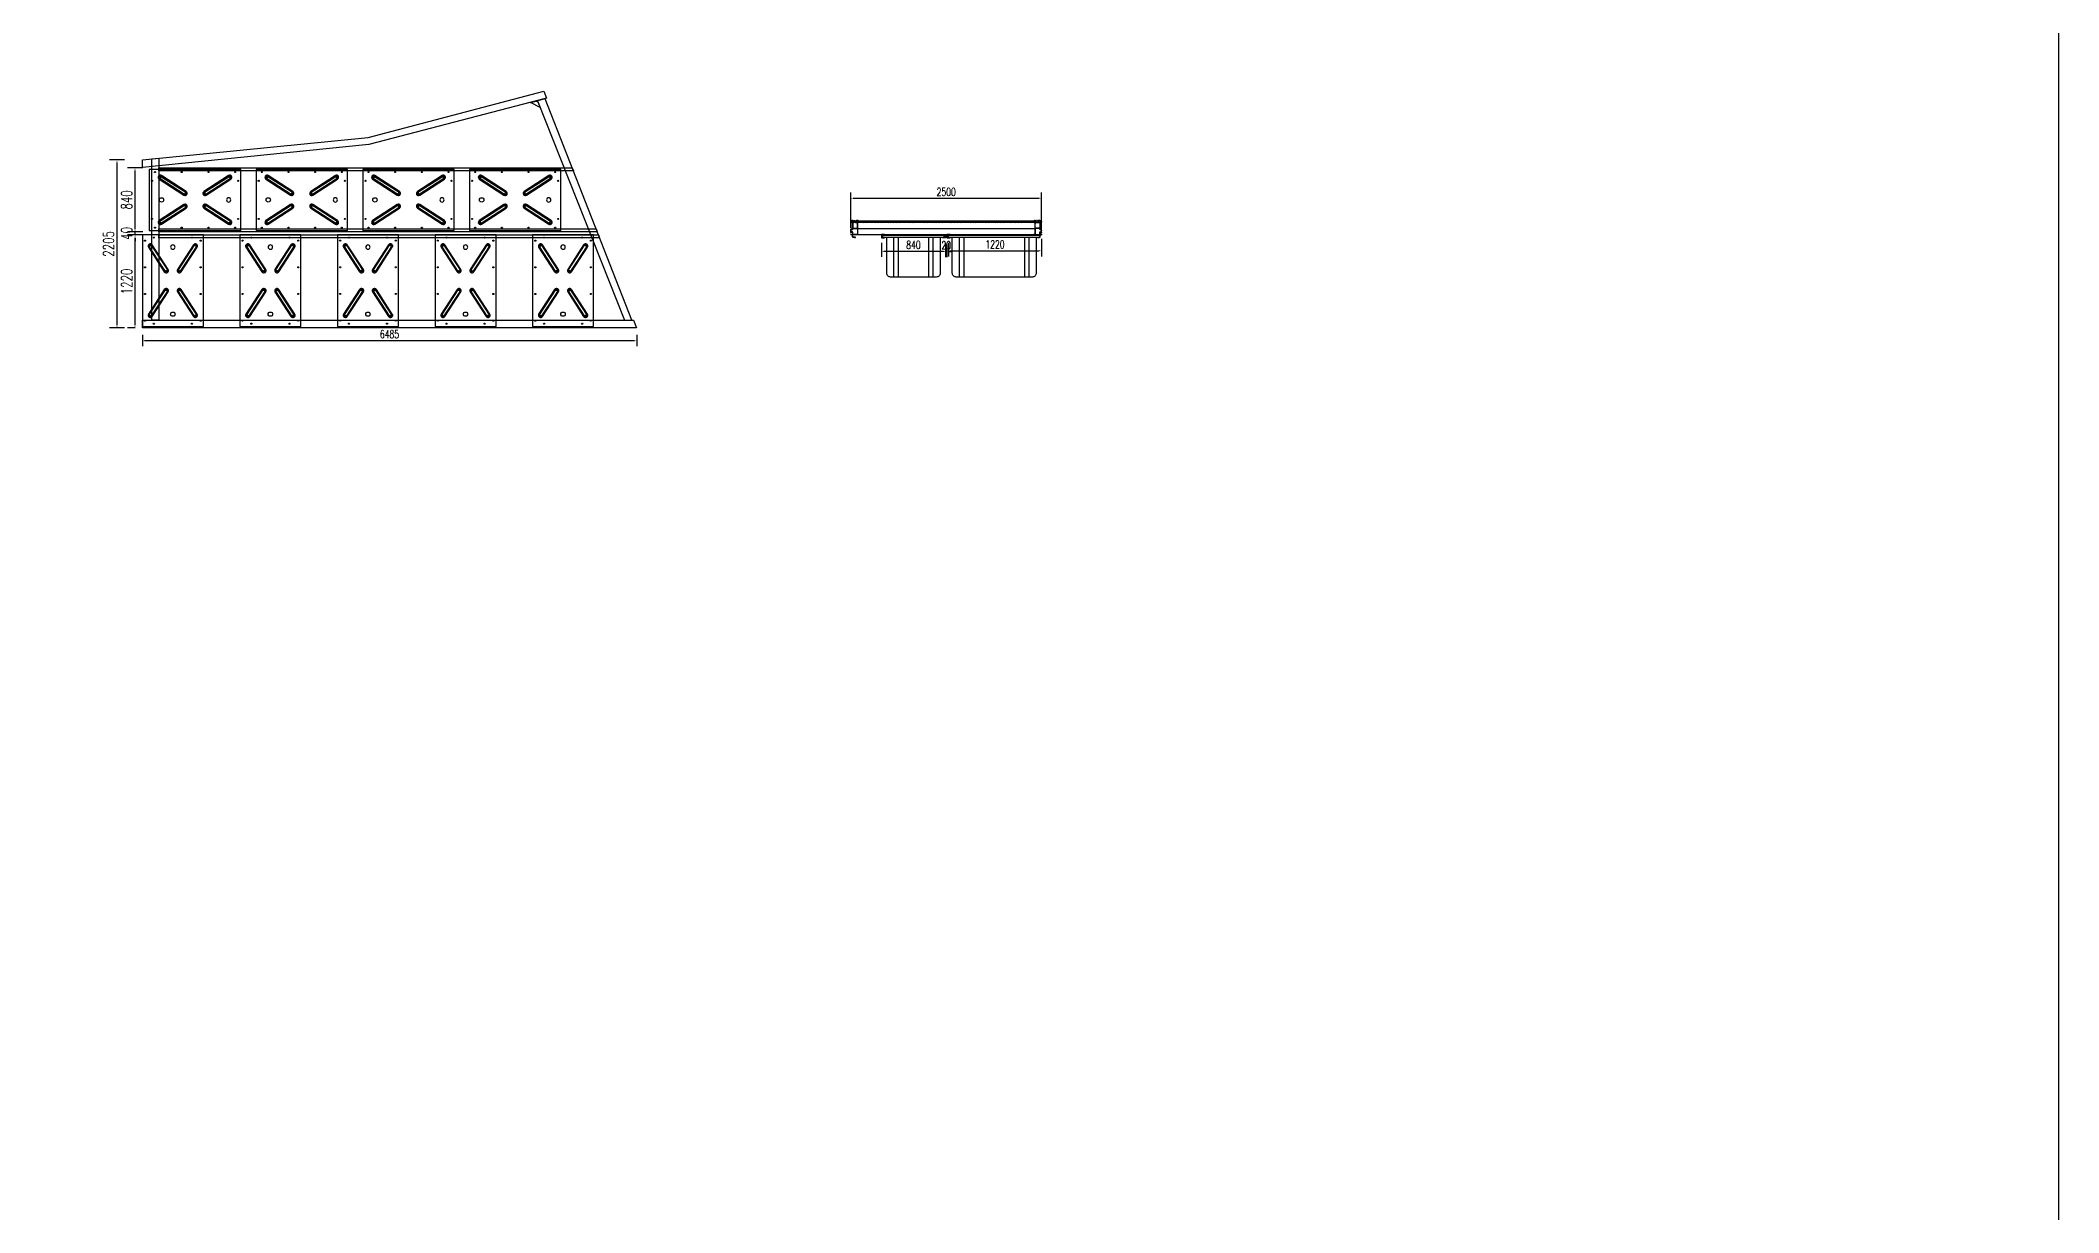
# Model space of a CAD drawing. Extents: x -18540 to 926017, y -610001 to -56924.
# Drawn here: x 137078 to 163556, y -591807 to -576421 of the extents above; entities that cross this region are included whole.
import ezdxf

# ---------------------------------------------------------------- set-up
doc = ezdxf.new("R2010")
doc.units = 0
doc.header["$LTSCALE"] = 10
doc.header["$MEASUREMENT"] = 0
for name, color, linetype in [('L-构造线', 6, 'Continuous'), ('PUB_DIM', 3, 'Continuous'), ('W-FLOAT_BOWL浮筒', 253, 'Continuous'), ('W-STEEL_FRAME钢架', 3, 'Continuous'), ('W-WOOD_FLOOR木地板', 30, 'Continuous'), ('浮箱U槽', 5, 'Continuous')]:
    doc.layers.add(name, color=color, linetype=linetype)
doc.styles.add('STANDARD_T3', font='simplex.shx', dxfattribs={"width": 0.7, "bigfont": 'gbcbig.shx'})
doc.dimstyles.new('W&&30', dxfattribs={"dimtxt": 105, "dimasz": 30, "dimexe": 75, "dimexo": 90, "dimgap": 30, "dimtad": 1, "dimdec": 0, "dimzin": 0, "dimdsep": 46, "dimtxsty": 'STANDARD_T3', "dimcen": 0.09, "dimclrd": 1, "dimclre": 1, "dimclrt": 7, "dimazin": 2, "dimtfac": 1, "dimtdec": 0, "dimtix": 1, "dimtmove": 2, "dimatfit": 3, "dimfxl": 100, "dimtolj": 1, "dimtzin": 0, "dimarcsym": 0})
doc.dimstyles.new('W&&40', dxfattribs={"dimtxt": 140, "dimasz": 40, "dimexe": 100, "dimexo": 120, "dimgap": 40, "dimtad": 1, "dimdec": 0, "dimzin": 0, "dimdsep": 46, "dimtxsty": 'STANDARD_T3', "dimcen": 0.09, "dimclrd": 1, "dimclre": 1, "dimclrt": 7, "dimazin": 2, "dimtfac": 1, "dimtdec": 0, "dimtix": 1, "dimtmove": 2, "dimatfit": 3, "dimfxl": 100, "dimtolj": 1, "dimtzin": 0, "dimarcsym": 0})

# ---------------------------------------------------------------- blocks, each defined once
blk = doc.blocks.new('*D951')
at = {"layer": 'Defpoints', "color": 0, "transparency": 16777216}
for p in [(138320, -578975), (138632, -578975), (138416, -580195)]:
    blk.add_point(p, dxfattribs=at)
at = {"layer": 'W-STEEL_FRAME钢架', "color": 1, "lineweight": -2, "transparency": 16777216}
for p, q in [((138420, -578975), (138220, -578975)), ((138320, -580155), (138320, -579015)), ((138320, -580195), (138220, -580195))]:
    blk.add_line(p, q, dxfattribs=at)
at = {"layer": 'W-STEEL_FRAME钢架', "color": 1, "transparency": 16777216}
for points in [[(138313, -579015), (138326, -579015), (138320, -578975)], [(138313, -580155), (138326, -580155), (138320, -580195)]]:
    blk.add_solid(points, dxfattribs=at)
at = {"layer": 'W-STEEL_FRAME钢架', "color": 7, "transparency": 16777216, "insert": (138210, -579585), "char_height": 140, "attachment_point": 5, "rotation": 90, "style": 'STANDARD_T3'}
blk.add_mtext('\\A1;1220', dxfattribs=at)
blk = doc.blocks.new('*D952')
at = {"layer": 'Defpoints', "color": 0, "transparency": 16777216}
for p in [(138416, -580195), (144901, -580195), (144901, -580360)]:
    blk.add_point(p, dxfattribs=at)
at = {"layer": 'W-STEEL_FRAME钢架', "color": 1, "lineweight": -2, "transparency": 16777216}
for p, q in [((138416, -580285), (138416, -580435)), ((138446, -580360), (144871, -580360)), ((144901, -580285), (144901, -580435))]:
    blk.add_line(p, q, dxfattribs=at)
at = {"layer": 'W-STEEL_FRAME钢架', "color": 1, "transparency": 16777216}
for points in [[(138446, -580355), (138446, -580365), (138416, -580360)], [(144871, -580355), (144871, -580365), (144901, -580360)]]:
    blk.add_solid(points, dxfattribs=at)
at = {"layer": 'W-STEEL_FRAME钢架', "color": 7, "transparency": 16777216, "insert": (141658, -580277), "char_height": 105, "attachment_point": 5, "style": 'STANDARD_T3'}
blk.add_mtext('\\A1;6485', dxfattribs=at)
blk = doc.blocks.new('*D953')
at = {"layer": 'Defpoints', "color": 0, "transparency": 16777216}
for p in [(138416, -577990), (138083, -580195), (138416, -580195)]:
    blk.add_point(p, dxfattribs=at)
at = {"layer": 'W-STEEL_FRAME钢架', "color": 1, "lineweight": -2, "transparency": 16777216}
for p, q in [((138183, -577990), (137983, -577990)), ((138083, -578030), (138083, -580155)), ((138183, -580195), (137983, -580195))]:
    blk.add_line(p, q, dxfattribs=at)
at = {"layer": 'W-STEEL_FRAME钢架', "color": 1, "transparency": 16777216}
for points in [[(138077, -578030), (138090, -578030), (138083, -577990)], [(138077, -580155), (138090, -580155), (138083, -580195)]]:
    blk.add_solid(points, dxfattribs=at)
at = {"layer": 'W-STEEL_FRAME钢架', "color": 7, "transparency": 16777216, "insert": (137973, -579092), "char_height": 140, "attachment_point": 5, "rotation": 90, "style": 'STANDARD_T3'}
blk.add_mtext('\\A1;2205', dxfattribs=at)
blk = doc.blocks.new('fx1200')
for p, q in [((1200, 276), (0, 276)), ((0, 276), (0, -524)), ((1200, -524), (1200, 276)), ((121, 187), (116, 177)), ((116, 177), (118, 165)), ((118, 165), (121, 155)), ((128, 196), (121, 187)), ((121, 155), (129, 147)), ((126, 172), (129, 182)), ((128, 162), (126, 172)), ((139, 201), (128, 196)), ((134, 155), (128, 162)), ((129, 182), (136, 190)), ((129, 172), (131, 180)), ((131, 164), (129, 172)), ((137, 159), (129, 147)), ((129, 147), (453, -63)), ((131, 180), (137, 187)), ((137, 159), (131, 164)), ((134, 155), (458, -56)), ((136, 190), (145, 192)), ((137, 187), (145, 189)), ((153, 185), (137, 159)), ((461, -53), (137, 159)), ((150, 201), (139, 201)), ((145, 192), (155, 189)), ((145, 189), (153, 185)), ((159, 197), (150, 201)), ((159, 197), (153, 185)), ((153, 185), (477, -24)), ((478, -21), (155, 189)), ((483, -12), (159, 197)), ((1041, 197), (717, -12)), ((1045, 189), (722, -21)), ((723, -24), (1047, 185)), ((1064, 159), (741, -53)), ((742, -56), (1066, 155)), ((747, -63), (1071, 147)), ((1052, 201), (1041, 197)), ((1047, 185), (1041, 197)), ((1045, 189), (1055, 192)), ((1047, 185), (1055, 189)), ((1047, 185), (1064, 159)), ((1063, 201), (1052, 201)), ((1055, 192), (1064, 190)), ((1055, 189), (1063, 187)), ((1072, 196), (1063, 201)), ((1063, 187), (1069, 180)), ((1064, 190), (1072, 182)), ((1069, 164), (1064, 159)), ((1064, 159), (1071, 147)), ((1072, 162), (1066, 155)), ((1069, 180), (1071, 172)), ((1071, 172), (1069, 164)), ((1071, 147), (1079, 155)), ((1080, 187), (1072, 196)), ((1072, 182), (1076, 172)), ((1076, 172), (1072, 162)), ((1079, 155), (1084, 165)), ((1084, 177), (1080, 187)), ((1084, 165), (1084, 177)), ((453, -184), (129, -393)), ((132, -123), (134, -113)), ((134, -135), (132, -123)), ((134, -113), (140, -103)), ((140, -145), (134, -135)), ((458, -192), (134, -402)), ((137, -405), (461, -195)), ((140, -103), (150, -96)), ((150, -150), (140, -145)), ((150, -96), (161, -95)), ((161, -153), (150, -150)), ((477, -222), (153, -433)), ((155, -437), (478, -225)), ((159, -443), (483, -234)), ((161, -95), (171, -96)), ((171, -150), (161, -153)), ((171, -96), (180, -103)), ((180, -145), (171, -150)), ((180, -103), (187, -113)), ((187, -135), (180, -145)), ((187, -113), (188, -123)), ((188, -123), (187, -135)), ((461, -53), (453, -63)), ((453, -63), (464, -68)), ((464, -180), (453, -184)), ((453, -184), (461, -195)), ((467, -59), (458, -56)), ((458, -192), (467, -189)), ((461, -53), (477, -24)), ((469, -54), (461, -53)), ((461, -195), (469, -192)), ((461, -195), (477, -222)), ((464, -68), (475, -68)), ((475, -180), (464, -180)), ((478, -56), (467, -59)), ((467, -189), (478, -190)), ((475, -53), (469, -54)), ((469, -192), (475, -194)), ((482, -48), (475, -53)), ((475, -68), (485, -63)), ((485, -185), (475, -180)), ((475, -194), (482, -200)), ((483, -12), (477, -24)), ((477, -24), (482, -31)), ((482, -217), (477, -222)), ((477, -222), (483, -234)), ((478, -21), (485, -29)), ((485, -49), (478, -56)), ((478, -190), (485, -199)), ((485, -219), (478, -225)), ((482, -31), (485, -39)), ((485, -39), (482, -48)), ((482, -200), (485, -209)), ((485, -209), (482, -217)), ((491, -21), (483, -12)), ((483, -234), (491, -225)), ((485, -29), (488, -39)), ((488, -39), (485, -49)), ((485, -63), (493, -54)), ((493, -194), (485, -185)), ((485, -199), (488, -209)), ((488, -209), (485, -219)), ((496, -31), (491, -21)), ((491, -225), (496, -215)), ((493, -54), (496, -43)), ((496, -204), (493, -194)), ((496, -43), (496, -31)), ((496, -215), (496, -204)), ((709, -21), (704, -31)), ((704, -31), (704, -43)), ((704, -43), (707, -54)), ((707, -194), (704, -204)), ((704, -204), (704, -215)), ((704, -215), (709, -225)), ((707, -54), (715, -63)), ((715, -185), (707, -194)), ((717, -12), (709, -21)), ((709, -225), (717, -234)), ((712, -39), (715, -29)), ((715, -49), (712, -39)), ((712, -209), (715, -199)), ((715, -219), (712, -209)), ((715, -29), (722, -21)), ((723, -56), (715, -49)), ((715, -63), (725, -68)), ((725, -180), (715, -185)), ((715, -199), (723, -190)), ((722, -225), (715, -219)), ((717, -12), (723, -24)), ((717, -39), (718, -31)), ((718, -48), (717, -39)), ((717, -209), (718, -200)), ((718, -217), (717, -209)), ((723, -222), (717, -234)), ((717, -234), (1041, -443)), ((718, -31), (723, -24)), ((725, -53), (718, -48)), ((718, -200), (725, -194)), ((723, -222), (718, -217)), ((722, -225), (1045, -437)), ((741, -53), (723, -24)), ((733, -59), (723, -56)), ((723, -190), (733, -189)), ((741, -195), (723, -222)), ((1047, -433), (723, -222)), ((733, -54), (725, -53)), ((725, -68), (736, -68)), ((736, -180), (725, -180)), ((725, -194), (733, -192)), ((741, -53), (733, -54)), ((742, -56), (733, -59)), ((733, -189), (742, -192)), ((733, -192), (741, -195)), ((736, -68), (747, -63)), ((747, -184), (736, -180)), ((741, -53), (747, -63)), ((747, -184), (741, -195)), ((741, -195), (1064, -405)), ((1066, -402), (742, -192)), ((1071, -393), (747, -184)), ((1015, -113), (1012, -123)), ((1012, -123), (1015, -135)), ((1020, -103), (1015, -113)), ((1015, -135), (1020, -145)), ((1029, -96), (1020, -103)), ((1020, -145), (1029, -150)), ((1041, -95), (1029, -96)), ((1029, -150), (1041, -153)), ((1050, -96), (1041, -95)), ((1041, -153), (1050, -150)), ((1060, -103), (1050, -96)), ((1050, -150), (1060, -145)), ((1066, -113), (1060, -103)), ((1060, -145), (1066, -135)), ((1068, -123), (1066, -113)), ((1066, -135), (1068, -123)), ((0, -524), (1200, -524)), ((118, -412), (116, -423)), ((116, -423), (121, -435)), ((121, -402), (118, -412)), ((129, -393), (121, -402)), ((121, -435), (128, -443)), ((126, -420), (128, -410)), ((129, -430), (126, -420)), ((128, -410), (134, -402)), ((128, -443), (139, -448)), ((129, -393), (137, -405)), ((129, -420), (131, -412)), ((131, -428), (129, -420)), ((136, -437), (129, -430)), ((131, -412), (137, -405)), ((137, -433), (131, -428)), ((145, -438), (136, -437)), ((153, -433), (137, -405)), ((145, -435), (137, -433)), ((139, -448), (150, -448)), ((153, -433), (145, -435)), ((155, -437), (145, -438)), ((150, -448), (159, -443)), ((153, -433), (159, -443)), ((1041, -443), (1047, -433)), ((1041, -443), (1052, -448)), ((1055, -438), (1045, -437)), ((1047, -433), (1064, -405)), ((1055, -435), (1047, -433)), ((1052, -448), (1063, -448)), ((1063, -433), (1055, -435)), ((1064, -437), (1055, -438)), ((1069, -428), (1063, -433)), ((1063, -448), (1072, -443)), ((1071, -393), (1064, -405)), ((1064, -405), (1069, -412)), ((1072, -430), (1064, -437)), ((1066, -402), (1072, -410)), ((1069, -412), (1071, -420)), ((1071, -420), (1069, -428)), ((1079, -402), (1071, -393)), ((1072, -410), (1076, -420)), ((1076, -420), (1072, -430)), ((1072, -443), (1080, -435)), ((1084, -412), (1079, -402)), ((1080, -435), (1084, -423)), ((1084, -423), (1084, -412))]:
    blk.add_line(p, q)
for centre in [(35, 126), (75, 241), (425, 241), (775, 241), (1125, 241), (1165, 126), (35, -374), (75, -489), (425, -489), (775, -489), (1125, -489), (1165, -374)]:
    blk.add_circle(centre, 7)
blk = doc.blocks.new('*U891')
at = {"layer": 'W-FLOAT_BOWL浮筒', "rotation": 270.000000001017}
blk.add_blockref('fx1200', (124, 600), dxfattribs=at)
blk = doc.blocks.new('*U888')
at = {"layer": 'W-FLOAT_BOWL浮筒', "color": 0, "linetype": 'ByBlock', "lineweight": -2, "transparency": 16777216}
for p in [(-5120, 0), (-3840, 0), (-2560, 0), (-1280, 0), (0, 0)]:
    blk.add_blockref('*U891', p, dxfattribs=at)
blk = doc.blocks.new('*U889')
at = {"layer": 'W-FLOAT_BOWL浮筒', "rotation": 180.0000000010169}
blk.add_blockref('fx1200', (600, -124), dxfattribs=at)
blk = doc.blocks.new('*U890')
at = {"layer": 'W-FLOAT_BOWL浮筒', "color": 0, "linetype": 'ByBlock', "lineweight": -2, "transparency": 16777216}
for p in [(-4200, 0), (-2800, 0), (-1400, 0), (0, 0)]:
    blk.add_blockref('*U889', p, dxfattribs=at)
blk = doc.blocks.new('0102')
at = {"color": 5, "lineweight": -3}
for p, q in [((-1521475, 1202749), (-1521475, 1203269)), ((-1521415, 1202749), (-1521415, 1203269)), ((-1520615, 1203269), (-1520615, 1202749)), ((-1520555, 1203269), (-1520555, 1202749))]:
    blk.add_line(p, q, dxfattribs=at)
at = {"color": 5}
blk.add_lwpolyline([(-1521615, 1203299), (-1521615, 1203269), (-1521565, 1203269), (-1520465, 1203268), (-1520415, 1203269), (-1520415, 1203299)], close=True, dxfattribs=at)
at = {"color": 5, "lineweight": -3}
blk.add_lwpolyline([(-1521565, 1203269), (-1521565, 1202799, 0.414214), (-1521515, 1202749), (-1520515, 1202749, 0.414214), (-1520465, 1202799), (-1520465, 1203269)], format="xyb", dxfattribs=at)
blk = doc.blocks.new('*D1041')
at = {"layer": 'Defpoints', "color": 0, "transparency": 16777216}
for p in [(148992, -578990), (150212, -578936), (150212, -579182)]:
    blk.add_point(p, dxfattribs=at)
at = {"layer": 'W-STEEL_FRAME钢架', "color": 1, "lineweight": -2, "transparency": 16777216}
for p, q in [((148992, -579080), (148992, -579257)), ((150212, -579026), (150212, -579257)), ((149022, -579182), (150182, -579182))]:
    blk.add_line(p, q, dxfattribs=at)
at = {"layer": 'W-STEEL_FRAME钢架', "color": 1, "transparency": 16777216}
for points in [[(149022, -579177), (149022, -579187), (148992, -579182)], [(150182, -579177), (150182, -579187), (150212, -579182)]]:
    blk.add_solid(points, dxfattribs=at)
at = {"layer": 'W-STEEL_FRAME钢架', "color": 7, "transparency": 16777216, "insert": (149602, -579099), "char_height": 105, "attachment_point": 5, "style": 'STANDARD_T3'}
blk.add_mtext('\\A1;1220', dxfattribs=at)
blk = doc.blocks.new('*D1040')
at = {"layer": 'Defpoints', "color": 0, "transparency": 16777216}
for p in [(150212, -578492), (147712, -578970), (150212, -578978)]:
    blk.add_point(p, dxfattribs=at)
at = {"layer": 'W-STEEL_FRAME钢架', "color": 1, "lineweight": -2, "transparency": 16777216}
for p, q in [((147712, -578880), (147712, -578417)), ((147742, -578492), (150182, -578492)), ((150212, -578888), (150212, -578417))]:
    blk.add_line(p, q, dxfattribs=at)
at = {"layer": 'W-STEEL_FRAME钢架', "color": 1, "transparency": 16777216}
for points in [[(147742, -578487), (147742, -578497), (147712, -578492)], [(150182, -578487), (150182, -578497), (150212, -578492)]]:
    blk.add_solid(points, dxfattribs=at)
at = {"layer": 'W-STEEL_FRAME钢架', "color": 7, "transparency": 16777216, "insert": (148962, -578410), "char_height": 105, "attachment_point": 5, "style": 'STANDARD_T3'}
blk.add_mtext('\\A1;2500', dxfattribs=at)
blk = doc.blocks.new('*D1042')
at = {"layer": 'Defpoints', "color": 0, "transparency": 16777216}
for p in [(148952, -579011), (148972, -579011), (148972, -579193)]:
    blk.add_point(p, dxfattribs=at)
at = {"layer": 'W-STEEL_FRAME钢架', "color": 1, "lineweight": -2, "transparency": 16777216}
for p, q in [((148922, -579193), (148892, -579193)), ((148952, -579101), (148952, -579268)), ((148952, -579193), (148972, -579193)), ((148972, -579101), (148972, -579268)), ((149002, -579193), (149032, -579193))]:
    blk.add_line(p, q, dxfattribs=at)
at = {"layer": 'W-STEEL_FRAME钢架', "color": 1, "transparency": 16777216}
for points in [[(148922, -579188), (148922, -579198), (148952, -579193)], [(149002, -579188), (149002, -579198), (148972, -579193)]]:
    blk.add_solid(points, dxfattribs=at)
at = {"layer": 'W-STEEL_FRAME钢架', "color": 7, "transparency": 16777216, "insert": (148962, -579111), "char_height": 105, "attachment_point": 5, "style": 'STANDARD_T3'}
blk.add_mtext('\\A1;20', dxfattribs=at)
blk = doc.blocks.new('800')
at = {"color": 5, "lineweight": -3}
for p, q in [((-460, 520), (-460, 0)), ((-400, 520), (-400, 0)), ((0, 0), (0, 520)), ((60, 0), (60, 520))]:
    blk.add_line(p, q, dxfattribs=at)
at = {"color": 5}
blk.add_lwpolyline([(200, 550), (200, 520), (150, 520), (-550, 520), (-600, 520), (-600, 550)], close=True, dxfattribs=at)
at = {"color": 5, "lineweight": -3}
blk.add_lwpolyline([(150, 520), (150, 50, -0.414214), (100, 0), (-500, 0, -0.414214), (-550, 50), (-550, 520)], format="xyb", dxfattribs=at)
blk = doc.blocks.new('*D1043')
at = {"layer": 'Defpoints', "color": 0, "transparency": 16777216}
for p in [(148112, -578990), (148952, -578990), (148952, -579188)]:
    blk.add_point(p, dxfattribs=at)
at = {"layer": 'W-STEEL_FRAME钢架', "color": 1, "lineweight": -2, "transparency": 16777216}
for p, q in [((148112, -579080), (148112, -579263)), ((148952, -579080), (148952, -579263)), ((148142, -579188), (148922, -579188))]:
    blk.add_line(p, q, dxfattribs=at)
at = {"layer": 'W-STEEL_FRAME钢架', "color": 1, "transparency": 16777216}
for points in [[(148142, -579183), (148142, -579193), (148112, -579188)], [(148922, -579183), (148922, -579193), (148952, -579188)]]:
    blk.add_solid(points, dxfattribs=at)
at = {"layer": 'W-STEEL_FRAME钢架', "color": 7, "transparency": 16777216, "insert": (148532, -579106), "char_height": 105, "attachment_point": 5, "style": 'STANDARD_T3'}
blk.add_mtext('\\A1;840', dxfattribs=at)
blk = doc.blocks.new('*D2385')
at = {"layer": 'Defpoints', "color": 0, "transparency": 16777216}
for p in [(138320, -578935), (138632, -578975), (138633, -578935)]:
    blk.add_point(p, dxfattribs=at)
at = {"layer": 'W-STEEL_FRAME钢架', "color": 1, "lineweight": -2, "transparency": 16777216}
for p, q in [((138420, -578935), (138220, -578935)), ((138420, -578975), (138220, -578975)), ((138320, -578895), (138320, -578855)), ((138320, -578975), (138320, -578935)), ((138320, -579015), (138320, -579055))]:
    blk.add_line(p, q, dxfattribs=at)
at = {"layer": 'W-STEEL_FRAME钢架', "color": 1, "transparency": 16777216}
for points in [[(138313, -578895), (138326, -578895), (138320, -578935)], [(138313, -579015), (138326, -579015), (138320, -578975)]]:
    blk.add_solid(points, dxfattribs=at)
at = {"layer": 'W-STEEL_FRAME钢架', "color": 7, "transparency": 16777216, "insert": (138210, -578955), "char_height": 140, "attachment_point": 5, "rotation": 90, "style": 'STANDARD_T3'}
blk.add_mtext('\\A1;40', dxfattribs=at)
blk = doc.blocks.new('*D2386')
at = {"layer": 'Defpoints', "color": 0, "transparency": 16777216}
for p in [(138320, -578095), (138634, -578095), (138633, -578935)]:
    blk.add_point(p, dxfattribs=at)
at = {"layer": 'W-STEEL_FRAME钢架', "color": 1, "lineweight": -2, "transparency": 16777216}
for p, q in [((138420, -578095), (138220, -578095)), ((138320, -578895), (138320, -578135)), ((138420, -578935), (138220, -578935))]:
    blk.add_line(p, q, dxfattribs=at)
at = {"layer": 'W-STEEL_FRAME钢架', "color": 1, "transparency": 16777216}
for points in [[(138313, -578135), (138326, -578135), (138320, -578095)], [(138313, -578895), (138326, -578895), (138320, -578935)]]:
    blk.add_solid(points, dxfattribs=at)
at = {"layer": 'W-STEEL_FRAME钢架', "color": 7, "transparency": 16777216, "insert": (138210, -578515), "char_height": 140, "attachment_point": 5, "rotation": 90, "style": 'STANDARD_T3'}
blk.add_mtext('\\A1;840', dxfattribs=at)

msp = doc.modelspace()

# ---------------------------------------------------------------- hatches: boundary and pattern name
at = {"layer": 'W-WOOD_FLOOR木地板'}
h = msp.add_hatch(dxfattribs=at)
h.set_pattern_fill('木纹01', color=256, scale=50)
h.set_pattern_definition([(360, (-201427.69, -403952.9), (200, 200), [10, -190]), (360, (-201567.69, -403932.9), (200, 200), [20, -180]), (360, (-201437.69, -403922.9), (200, 200), [10, -190]), (360, (-201557.69, -403902.9), (200, 200), [10, -190]), (360, (-201437.69, -403892.9), (200, 200), [10, -190]), (360, (-201547.69, -403882.9), (200, 200), [10, -190]), (360, (-201437.69, -403872.9), (200, 200), [10, -190]), (360, (-201547.69, -403852.9), (200, 200), [10, -110, 10, -70]), (360, (-201547.69, -403832.9), (200, 200), [20, -100, 10, -70]), (360, (-201557.69, -403802.9), (200, 200), [10, -30, 10, -80, 10, -60]), (360, (-201567.69, -403782.9), (200, 200), [10, -40, 20, -130]), (360, (-201437.69, -403772.9), (200, 200), [10, -190]), (360, (-201567.69, -403762.9), (200, 200), [10, -50, 10, -130]), (45, (-201587.69, -403952.9), (1e-13, 200), [28.2842, -254.55851]), (45, (-201417.69, -403952.9), (1e-13, 200), [56.56854, -226.27417]), (45, (-201417.69, -403852.9), (1e-13, 200), [14.142, -268.70071]), (45, (-201587.69, -403832.9), (1e-13, 200), [42.4264, -240.41631]), (45, (-201417.69, -403832.9), (1e-13, 200), [70.71068, -212.13203]), (45, (-201417.69, -403802.9), (1e-13, 200), [42.4264, -240.41631]), (315, (-201457.69, -403782.9), (200, -1e-13), [14.142, -268.70071]), (315, (-201527.69, -403942.9), (200, -1e-13), [28.2842, -254.55851]), (315, (-201517.69, -403862.9), (200, -1e-13), [28.2842, -254.55851]), (315, (-201457.69, -403902.9), (200, -1e-13), [28.2842, -254.55851]), (315, (-201467.69, -403822.9), (200, -1e-13), [28.2842, -254.55851]), (315, (-201457.69, -403802.9), (200, -1e-13), [42.4264, -240.41631]), (315, (-201507.69, -403922.9), (200, -1e-13), [42.4264, -240.41631]), (315, (-201477.69, -403912.9), (200, -1e-13), [42.4264, -240.41631]), (315, (-201507.69, -403842.9), (200, -1e-13), [42.4264, -240.41631]), (315, (-201487.69, -403832.9), (200, -1e-13), [42.4264, -240.41631]), (26.56505, (-201577.69, -403912.89), (200, 8e-08), [22.36068, -424.85292]), (26.56505, (-201427.69, -403922.89), (200, 8e-08), [89.44272, -357.77088]), (26.56505, (-201427.69, -403892.89), (200, 8e-08), [89.44272, -357.77088]), (26.56505, (-201427.69, -403872.89), (200, 8e-08), [89.4428, -134, 44.722, -179.048795]), (26.56505, (-201407.69, -403842.89), (200, 8e-08), [22.36068, -424.85292]), (26.56505, (-201587.69, -403772.89), (200, 8e-08), [22.36068, -424.85292]), (26.56505, (-201427.69, -403772.89), (200, 8e-08), [44.72136, -402.49224]), (333.43495, (-201477.69, -403952.89), (200, -8e-08), [44.72136, -402.49224]), (333.43495, (-201547.69, -403902.89), (200, -8e-08), [44.72136, -402.49224]), (333.43495, (-201547.69, -403932.89), (200, -8e-08), [22.36068, -424.85224]), (333.43495, (-201537.69, -403882.89), (200, -8e-08), [67.08204, -380.13156]), (333.43495, (-201497.69, -403882.89), (200, -8e-08), [44.72136, -402.49224]), (333.43495, (-201477.69, -403872.89), (200, -8e-08), [44.72136, -402.49224]), (333.43495, (-201537.69, -403852.89), (200, -8e-08), [22.36068, -424.85224]), (333.43495, (-201527.69, -403832.89), (200, -8e-08), [22.36068, -424.85224]), (333.43495, (-201447.69, -403792.89), (200, -8e-08), [22.36068, -424.85224]), (333.43495, (-201457.69, -403862.89), (200, -8e-08), [22.36068, -424.85224]), (333.43495, (-201547.69, -403802.89), (200, -8e-08), [67.08204, -380.13156]), (333.43495, (-201557.69, -403782.89), (200, -8e-08), [44.72136, -402.49224]), (333.43495, (-201447.69, -403842.89), (200, -8e-08), [22.36, -201.24, 22.36, -201.253595]), (333.43495, (-201507.69, -403802.89), (200, -8e-08), [44.72136, -402.49224]), (333.43495, (-201497.69, -403782.89), (200, -8e-08), [44.72136, -402.49224]), (333.43495, (-201557.69, -403762.89), (200, -8e-08), [44.72136, -402.49224]), (333.43495, (-201497.69, -403762.89), (200, -8e-08), [44.72136, -402.49224])])
h.paths.add_polyline_path([(147789.5, -578789.6), (147789.5, -578813.6), (150133.1, -578813.6), (150133.1, -578789.6)])

# ---------------------------------------------------------------- linework, layer by layer
at = {"color": 3, "lineweight": -3}
for p, q in [((147731.3, -578852.2), (147731.3, -578809.1)), ((147736.8, -578810.1), (147749.3, -578810.1)), ((147747.8, -578785.5), (147748.1, -578785.1)), ((147749.2, -578785.1), (147749.5, -578785.5)), ((147749.8, -578785.5), (147750.1, -578785.1)), ((147751.8, -578785.5), (147752.1, -578785.1)), ((147752.2, -578785), (147757.4, -578785)), ((147752.2, -578785), (147754.1, -578785)), ((147762.9, -578787.5), (147762.9, -578791.8)), ((147777, -578791.8), (147777, -578787.5)), ((147782.5, -578785), (147787.6, -578785)), ((147796.1, -578785.5), (147795.8, -578785.1)), ((147798.1, -578785.5), (147797.8, -578785.1)), ((147798.7, -578785.1), (147798.4, -578785.5)), ((147799.5, -578814.6), (147799.5, -578852.2)), ((147800.1, -578785.5), (147799.8, -578785.1)), ((147802.8, -578785), (147805.2, -578785)), ((150121.6, -578785), (150119.2, -578785)), ((150124.3, -578785.5), (150124.6, -578785.1)), ((150124.9, -578814.6), (150124.9, -578852.2)), ((150125.7, -578785.1), (150126, -578785.5)), ((150126.3, -578785.5), (150126.6, -578785.1)), ((150128.3, -578785.5), (150128.6, -578785.1)), ((150141.9, -578785), (150136.8, -578785)), ((150147.4, -578791.8), (150147.4, -578787.5)), ((150161.5, -578787.5), (150161.5, -578791.8)), ((150172.2, -578785), (150167, -578785)), ((150172.2, -578785), (150170.3, -578785)), ((150172.6, -578785.5), (150172.3, -578785.1)), ((150174.6, -578785.5), (150174.3, -578785.1)), ((150175.2, -578785.1), (150174.9, -578785.5)), ((150187.6, -578810.1), (150175.1, -578810.1)), ((150176.6, -578785.5), (150176.3, -578785.1)), ((150193.1, -578852.2), (150193.1, -578809.1)), ((147712.2, -578917.7), (147712.2, -578898.9)), ((147799.5, -578918.9), (147799.5, -578968.2)), ((150124.9, -578918.9), (150124.9, -578968.2)), ((150212.2, -578917.7), (150212.2, -578898.9))]:
    msp.add_line(p, q, dxfattribs=at)
at = {"color": 0}
msp.add_line((147762.9, -578789.7), (147777, -578789.7), dxfattribs=at)
at = {"color": 1, "lineweight": -3}
for p, q in [((147799.5, -578890.2), (150124.9, -578890.2)), ((147799.5, -578968.2), (150124.9, -578968.2))]:
    msp.add_line(p, q, dxfattribs=at)
at = {"color": 1}
msp.add_lwpolyline([(143506, -577237), (143582.7, -577217.1), (143605.9, -577227.4), (143635.3, -577301.9)], close=True, dxfattribs=at)
at = {"color": 6}
for points in [[(143698.8, -577187), (143600, -577212.6), (144741.8, -580094.7), (144838.4, -580094.7)], [(138542, -577977.6), (138634, -577968.4), (138632, -580094.7), (138542, -580094.7)]]:
    msp.add_lwpolyline(points, close=True, dxfattribs=at)
at = {"color": 3, "lineweight": -3}
for points in [[(147732.3, -578785, 0.4142136), (147712.2, -578805.1), (147712.2, -578806.7)], [(147716.2, -578804), (147716.2, -578804), (147732.8, -578804, -0.4142136), (147734.8, -578806.1), (147734.8, -578808.1, 0.4139088), (147736.8, -578810.1)], [(147729.3, -578807.1), (147722.3, -578807.1, 0.3624885), (147721.4, -578807.9), (147720, -578815.3)], [(147732.3, -578789), (147732.3, -578789), (147748.3, -578789, -0.4142136), (147751.4, -578792), (147751.4, -578808.1, -0.4145184), (147749.3, -578810.1)], [(147737, -578785, -0.1989124), (147737.2, -578785.1), (147737.5, -578785.5)], [(147737.7, -578785.5), (147738, -578785.1, -0.1989124), (147738.2, -578785), (147739, -578785, -0.1989124), (147739.2, -578785.1), (147739.5, -578785.5)], [(147739.8, -578785.5), (147740.1, -578785.1, -0.1989124), (147740.2, -578785), (147741, -578785, -0.1989124), (147741.2, -578785.1), (147741.5, -578785.5)], [(147741.8, -578785.5), (147742.1, -578785.1, -0.1989124), (147742.2, -578785), (147743, -578785, -0.1989124), (147743.2, -578785.1), (147743.5, -578785.5)], [(147743.8, -578785.5), (147744.1, -578785.1, -0.1989124), (147744.2, -578785), (147745, -578785, -0.1989124), (147745.2, -578785.1), (147745.5, -578785.5)], [(147745.8, -578785.5), (147746.1, -578785.1, -0.1989124), (147746.2, -578785), (147747.1, -578785, -0.1989124), (147747.2, -578785.1), (147747.5, -578785.5)], [(147748.1, -578785.1, -0.1989124), (147748.2, -578785), (147749.1, -578785)], [(147750.2, -578785), (147751.1, -578785, -0.1989124), (147751.2, -578785.1), (147751.5, -578785.5)], [(147769.3, -578810.1), (147755.9, -578810.1, -0.4142136), (147754.9, -578809.1), (147754.9, -578793, -0.4142136), (147755.9, -578792), (147762.7, -578792)], [(147770.5, -578810.1, 0.1989124), (147770.4, -578810.2), (147770.1, -578810.5, -0.4142136), (147769.8, -578810.5), (147769.5, -578810.2, 0.1989124), (147769.3, -578810.1)], [(147770.5, -578810.1), (147784, -578810.1, 0.4142136), (147785, -578809.1), (147785, -578793, 0.4142136), (147784, -578792), (147777.2, -578792)], [(147788, -578785.5), (147787.7, -578785.1, 0.1989124), (147787.6, -578785), (147785.8, -578785)], [(147790.1, -578785.5), (147789.8, -578785.1, 0.1989124), (147789.6, -578785), (147788.8, -578785, 0.1989124), (147788.6, -578785.1), (147788.3, -578785.5)], [(147799.5, -578814.6, 0.4142136), (147798.5, -578813.6), (147789.5, -578813.6, -0.4142136), (147788.5, -578812.6), (147788.5, -578789, -0.4142136), (147789.5, -578788)], [(147812.6, -578787.5), (147812.6, -578787.8, -0.4142136), (147812.4, -578788), (147789.5, -578788)], [(147792.1, -578785.5), (147791.8, -578785.1, 0.1989124), (147791.6, -578785), (147790.8, -578785, 0.1989124), (147790.6, -578785.1), (147790.3, -578785.5)], [(147794.1, -578785.5), (147793.8, -578785.1, 0.1989124), (147793.6, -578785), (147792.8, -578785, 0.1989124), (147792.6, -578785.1), (147792.3, -578785.5)], [(147795.6, -578785), (147794.8, -578785, 0.1989124), (147794.7, -578785.1), (147794.4, -578785.5)], [(147797.6, -578785), (147796.8, -578785, 0.1989124), (147796.7, -578785.1), (147796.4, -578785.5)], [(147799.7, -578785), (147798.8, -578785, 0.1989124), (147798.7, -578785.1)], [(147802.1, -578785.5), (147801.8, -578785.1, 0.1989124), (147801.7, -578785), (147800.8, -578785, 0.1989124), (147800.7, -578785.1), (147800.4, -578785.5)], [(147802.8, -578785, 0.1989124), (147802.7, -578785.1), (147802.4, -578785.5)], [(150111.8, -578787.5), (150111.8, -578787.8, 0.4142136), (150112, -578788), (150134.9, -578788)], [(150121.6, -578785, -0.1989124), (150121.7, -578785.1), (150122, -578785.5)], [(150122.3, -578785.5), (150122.6, -578785.1, -0.1989124), (150122.7, -578785), (150123.6, -578785, -0.1989124), (150123.7, -578785.1), (150124, -578785.5)], [(150124.7, -578785), (150125.6, -578785, -0.1989124), (150125.7, -578785.1)], [(150124.9, -578814.6, -0.4142136), (150125.9, -578813.6), (150134.9, -578813.6, 0.4142136), (150135.9, -578812.6), (150135.9, -578789, 0.4142136), (150134.9, -578788)], [(150126.8, -578785), (150127.6, -578785, -0.1989124), (150127.7, -578785.1), (150128, -578785.5)], [(150128.8, -578785), (150129.6, -578785, -0.1989124), (150129.7, -578785.1), (150130, -578785.5)], [(150130.3, -578785.5), (150130.6, -578785.1, -0.1989124), (150130.8, -578785), (150131.6, -578785, -0.1989124), (150131.7, -578785.1), (150132, -578785.5)], [(150132.3, -578785.5), (150132.6, -578785.1, -0.1989124), (150132.8, -578785), (150133.6, -578785, -0.1989124), (150133.8, -578785.1), (150134.1, -578785.5)], [(150134.3, -578785.5), (150134.6, -578785.1, -0.1989124), (150134.8, -578785), (150135.6, -578785, -0.1989124), (150135.8, -578785.1), (150136.1, -578785.5)], [(150136.3, -578785.5), (150136.6, -578785.1, -0.1989124), (150136.8, -578785), (150138.6, -578785)], [(150153.9, -578810.1), (150140.4, -578810.1, -0.4142136), (150139.4, -578809.1), (150139.4, -578793, -0.4142136), (150140.4, -578792), (150147.2, -578792)], [(150153.9, -578810.1, -0.1989124), (150154, -578810.2), (150154.3, -578810.5, 0.4142136), (150154.6, -578810.5), (150154.9, -578810.2, -0.1989124), (150155.1, -578810.1)], [(150155.1, -578810.1), (150168.5, -578810.1, 0.4142136), (150169.5, -578809.1), (150169.5, -578793, 0.4142136), (150168.5, -578792), (150161.7, -578792)], [(150174.2, -578785), (150173.3, -578785, 0.1989124), (150173.2, -578785.1), (150172.9, -578785.5)], [(150192.1, -578789), (150192.1, -578789), (150176.1, -578789, 0.4142136), (150173, -578792), (150173, -578808.1, 0.4145184), (150175.1, -578810.1)], [(150176.3, -578785.1, 0.1989124), (150176.2, -578785), (150175.3, -578785)], [(150178.6, -578785.5), (150178.3, -578785.1, 0.1989124), (150178.2, -578785), (150177.3, -578785, 0.1989124), (150177.2, -578785.1), (150176.9, -578785.5)], [(150180.6, -578785.5), (150180.3, -578785.1, 0.1989124), (150180.2, -578785), (150179.3, -578785, 0.1989124), (150179.2, -578785.1), (150178.9, -578785.5)], [(150182.6, -578785.5), (150182.3, -578785.1, 0.1989124), (150182.2, -578785), (150181.4, -578785, 0.1989124), (150181.2, -578785.1), (150180.9, -578785.5)], [(150184.6, -578785.5), (150184.3, -578785.1, 0.1989124), (150184.2, -578785), (150183.4, -578785, 0.1989124), (150183.2, -578785.1), (150182.9, -578785.5)], [(150186.7, -578785.5), (150186.4, -578785.1, 0.1989124), (150186.2, -578785), (150185.4, -578785, 0.1989124), (150185.2, -578785.1), (150184.9, -578785.5)], [(150187.4, -578785, 0.1989124), (150187.2, -578785.1), (150186.9, -578785.5)], [(150208.1, -578804), (150208.1, -578804), (150191.6, -578804, 0.4142136), (150189.6, -578806.1), (150189.6, -578808.1, -0.4139088), (150187.6, -578810.1)], [(150192.1, -578785, -0.4142136), (150212.2, -578805.1), (150212.2, -578806.7)], [(150195.1, -578807.1), (150202.1, -578807.1, -0.3624885), (150203, -578807.9), (150204.4, -578815.3)], [(147712.2, -578917.7, 0.1989124), (147712.3, -578917.8), (147712.6, -578918.1, -0.4142136), (147712.6, -578918.4), (147712.3, -578918.7, 0.1989124), (147712.2, -578918.9)], [(147712.2, -578943.6, 0.4142136), (147714.7, -578946.1), (147716, -578946.1, 0.4142136), (147716.2, -578945.9)], [(147712.2, -578965.7), (147712.2, -578969.7, 0.4142136), (147714.2, -578971.7)], [(147743.3, -579007.9, -0.4142136), (147731.3, -578995.8), (147731.3, -578973.8, 0.4142136), (147729.3, -578971.7), (147714.2, -578971.7)], [(147716.2, -578960.4, 0.4142136), (147716, -578960.2), (147714.7, -578960.2)], [(147716.2, -578945.9), (147716.2, -578939.1, -0.4142136), (147717.2, -578938.1), (147730.3, -578938.1, -0.4142136), (147731.3, -578939.1), (147731.3, -578952.6, 0.1989124), (147731.3, -578952.7), (147731.6, -578953, -0.4142136), (147731.6, -578953.3), (147731.3, -578953.6, 0.1989124), (147731.3, -578953.8), (147731.3, -578967.2, -0.4142136), (147730.3, -578968.2), (147717.2, -578968.2, -0.4142136), (147716.2, -578967.2), (147716.2, -578960.4)], [(147718.8, -578889.4, -0.4035353), (147720, -578890.3), (147721.4, -578897.6, 0.3624885), (147722.3, -578898.5), (147729.3, -578898.5, 0.4142136), (147731.3, -578896.5), (147731.3, -578853.4)], [(147731.3, -578852.2, 0.1989124), (147731.3, -578852.3), (147731.6, -578852.6, -0.4142136), (147731.6, -578852.9), (147731.3, -578853.2, 0.1989124), (147731.3, -578853.4)], [(147811.6, -578971.7), (147736.3, -578971.7, 0.4142136), (147734.3, -578973.8), (147734.3, -578995.8, 0.4142136), (147743.3, -579004.9)], [(147759.9, -579007.8), (147760.2, -579007.5, -0.4142136), (147760.5, -579007.5), (147760.8, -579007.8, 0.1989124), (147761, -579007.9), (147769.4, -579007.9, 0.4142136), (147770.4, -579006.9), (147770.4, -579005.9, 0.4142136), (147769.4, -579004.9), (147743.3, -579004.9)], [(147759.9, -579007.8, -0.1989124), (147759.8, -579007.9), (147743.3, -579007.9)], [(147799.5, -578890.2), (147799.5, -578968.2, 2.4142136), (147800, -578968.7), (147811.6, -578968.7, -0.4142136), (147812.6, -578969.7), (147812.6, -578970.7, -0.4142136), (147811.6, -578971.7)], [(147799.5, -578852.3), (147799.2, -578852.6, 0.4142136), (147799.2, -578852.9), (147799.5, -578853.2, -0.1989124), (147799.5, -578853.4), (147799.5, -578853.4), (147799.5, -578917.7)], [(147799.5, -578917.8), (147799.2, -578918.1, 0.4142136), (147799.2, -578918.4), (147799.5, -578918.7)], [(150124.9, -578890.2), (150124.9, -578968.2, -2.4142136), (150124.4, -578968.7), (150112.8, -578968.7, 0.4142136), (150111.8, -578969.7), (150111.8, -578970.7, 0.4142136), (150112.8, -578971.7)], [(150112.8, -578971.7), (150188.1, -578971.7, -0.4142136), (150190.1, -578973.8), (150190.1, -578995.8, -0.4142136), (150181.1, -579004.9)], [(150124.9, -578852.3), (150125.2, -578852.6, -0.4142136), (150125.2, -578852.9), (150124.9, -578853.2, 0.1989124), (150124.9, -578853.4), (150124.9, -578853.4), (150124.9, -578917.7)], [(150124.9, -578917.8), (150125.2, -578918.1, -0.4142136), (150125.2, -578918.4), (150124.9, -578918.7)], [(150164.5, -579007.8), (150164.2, -579007.5, 0.4142136), (150163.9, -579007.5), (150163.6, -579007.8, -0.1989124), (150163.4, -579007.9), (150155, -579007.9, -0.4142136), (150154, -579006.9), (150154, -579005.9, -0.4142136), (150155, -579004.9), (150181.1, -579004.9)], [(150164.5, -579007.8, 0.1989124), (150164.6, -579007.9), (150181.1, -579007.9)], [(150181.1, -579007.9, 0.4142136), (150193.1, -578995.8), (150193.1, -578973.8, -0.4142136), (150195.1, -578971.7), (150210.2, -578971.7)], [(150193.1, -578852.2, -0.1989124), (150193.1, -578852.3), (150192.8, -578852.6, 0.4142136), (150192.8, -578852.9), (150193.1, -578853.2, -0.1989124), (150193.1, -578853.4)], [(150208.2, -578945.9), (150208.2, -578939.1, 0.4142136), (150207.2, -578938.1), (150194.1, -578938.1, 0.4142136), (150193.1, -578939.1), (150193.1, -578952.6, -0.1989124), (150193.1, -578952.7), (150192.8, -578953, 0.4142136), (150192.8, -578953.3), (150193.1, -578953.6, -0.1989124), (150193.1, -578953.8), (150193.1, -578967.2, 0.4142136), (150194.1, -578968.2), (150207.2, -578968.2, 0.4142136), (150208.2, -578967.2), (150208.2, -578960.4)], [(150205.6, -578889.4, 0.4035353), (150204.4, -578890.3), (150203, -578897.6, -0.3624885), (150202.1, -578898.5), (150195.1, -578898.5, -0.4142136), (150193.1, -578896.5), (150193.1, -578853.4)], [(150212.2, -578943.6, -0.4142136), (150209.7, -578946.1), (150208.4, -578946.1, -0.4142136), (150208.2, -578945.9)], [(150208.2, -578960.4, -0.4142136), (150208.4, -578960.2), (150209.7, -578960.2)], [(150212.2, -578965.7), (150212.2, -578969.7, -0.4142136), (150210.2, -578971.7)], [(150212.2, -578917.7, -0.1989124), (150212.1, -578917.8), (150211.8, -578918.1, 0.4142136), (150211.8, -578918.4), (150212.1, -578918.7, -0.1989124), (150212.2, -578918.9)]]:
    msp.add_lwpolyline(points, format="xyb", dxfattribs=at)
for points in [[(147732.3, -578785), (147737, -578785), (147734.6, -578785)], [(150192.1, -578785), (150187.4, -578785), (150189.8, -578785)], [(147712.2, -578943.6), (147712.2, -578933.2), (147712.2, -578918.9)], [(150212.2, -578943.6), (150212.2, -578933.2), (150212.2, -578918.9)]]:
    msp.add_lwpolyline(points, dxfattribs=at)
for points in [[(147788, -578817.1, -0.356394), (147785, -578814.7, 0.356394), (147783.1, -578813.1), (147737.8, -578813.1, 0.4142136), (147734.8, -578816.1), (147734.8, -578883.4, 0.4142136), (147736.8, -578885.4), (147793, -578885.4, 0.4142136), (147796, -578882.4), (147796, -578820.2, 0.4142136), (147793, -578817.1)], [(150136.4, -578817.1, 0.356394), (150139.4, -578814.7, -0.356394), (150141.3, -578813.1), (150186.6, -578813.1, -0.4142136), (150189.6, -578816.1), (150189.6, -578883.4, -0.4142136), (150187.6, -578885.4), (150131.4, -578885.4, -0.4142136), (150128.4, -578882.4), (150128.4, -578820.2, -0.4142136), (150131.4, -578817.1)], [(147796, -578965.2, -0.4142136), (147793, -578968.2), (147737.8, -578968.2, -0.4142136), (147734.8, -578965.2), (147734.8, -578937.6, 0.4142136), (147731.8, -578934.6), (147718.7, -578934.6, -0.4142136), (147715.7, -578931.6), (147715.7, -578906, -0.4142136), (147718.7, -578903), (147731.8, -578903, 0.4142136), (147734.8, -578900), (147734.8, -578890.4, -0.4142136), (147736.8, -578888.4), (147793, -578888.4, -0.4142136), (147796, -578891.4)], [(150128.4, -578965.2, 0.4142136), (150131.4, -578968.2), (150186.6, -578968.2, 0.4142136), (150189.6, -578965.2), (150189.6, -578937.6, -0.4142136), (150192.6, -578934.6), (150205.7, -578934.6, 0.4142136), (150208.7, -578931.6), (150208.7, -578906, 0.4142136), (150205.7, -578903), (150192.6, -578903, -0.4142136), (150189.6, -578900), (150189.6, -578890.4, 0.4142136), (150187.6, -578888.4), (150131.4, -578888.4, 0.4142136), (150128.4, -578891.4)]]:
    msp.add_lwpolyline(points, format="xyb", close=True, dxfattribs=at)
at = {"color": 4}
for points in [[(148112.3, -578968.2), (148112.3, -579011.2), (148152.3, -579011.2), (148152.3, -579007.2), (148116.3, -579007.2), (148116.3, -578972.2), (148152.3, -578972.2), (148152.3, -578968.2)], [(148952.3, -578968.2), (148952.3, -579011.2), (148912.3, -579011.2), (148912.3, -579007.2), (148948.3, -579007.2), (148948.3, -578972.2), (148912.3, -578972.2), (148912.3, -578968.2)], [(148972.1, -578968.2), (148972.1, -579011.2), (149012.1, -579011.2), (149012.1, -579007.2), (148976.1, -579007.2), (148976.1, -578972.2), (149012.1, -578972.2), (149012.1, -578968.2)]]:
    msp.add_lwpolyline(points, close=True, dxfattribs=at)
at = {"color": 3, "lineweight": -3}
for centre, radius, start, end in [((147722.1, -578806.7), 9.88, 179.70936, 251.9861), ((147732.2, -578805), 16, 89.81657, 176.44721), ((147719, -578815.1), 1, 270, 349.7), ((147729.3, -578809.1), 2.01, 0, 90), ((147737.6, -578785.4), 0.201, 225, 315), ((147739.6, -578785.4), 0.201, 225, 315), ((147741.6, -578785.4), 0.201, 225, 315), ((147743.6, -578785.4), 0.201, 225, 315), ((147745.6, -578785.4), 0.201, 225, 315), ((147747.6, -578785.4), 0.201, 225, 315), ((147749.1, -578785.2), 0.201, 45, 90), ((147749.7, -578785.4), 0.201, 225, 315), ((147750.2, -578785.2), 0.201, 90, 135), ((147751.7, -578785.4), 0.201, 225, 315), ((147752.2, -578785.2), 0.201, 90, 135), ((147757.7, -578791.6), 6.62, 38.30466, 92.80743), ((147762.7, -578791.8), 0.201, 270, 0.27411), ((147782.1, -578791.6), 6.62, 87.19257, 141.69534), ((147777.2, -578791.8), 0.201, 180, 270), ((147788.2, -578785.4), 0.201, 225, 315), ((147790.2, -578785.4), 0.201, 225, 315), ((147792.2, -578785.4), 0.201, 225, 315), ((147794.2, -578785.4), 0.201, 225, 315), ((147795.6, -578785.2), 0.201, 45, 90), ((147796.2, -578785.4), 0.201, 225, 315), ((147797.6, -578785.2), 0.201, 45, 90), ((147798.2, -578785.4), 0.201, 225, 315), ((147799.7, -578785.2), 0.201, 45, 90), ((147800.2, -578785.4), 0.201, 225, 315), ((147802.2, -578785.4), 0.201, 225, 315), ((147804.6, -578798.8), 13.8, 54.83943, 92.38149), ((150119.8, -578798.8), 13.8, 87.61851, 125.16057), ((150122.2, -578785.4), 0.201, 225, 315), ((150124.2, -578785.4), 0.201, 225, 315), ((150124.7, -578785.2), 0.201, 90, 135), ((150126.2, -578785.4), 0.201, 225, 315), ((150126.8, -578785.2), 0.201, 90, 135), ((150128.2, -578785.4), 0.201, 225, 315), ((150128.8, -578785.2), 0.201, 90, 135), ((150130.2, -578785.4), 0.201, 225, 315), ((150132.2, -578785.4), 0.201, 225, 315), ((150134.2, -578785.4), 0.201, 225, 315), ((150136.2, -578785.4), 0.201, 225, 315), ((150142.2, -578791.6), 6.62, 38.30466, 92.80743), ((150147.2, -578791.8), 0.201, 270, 360), ((150166.7, -578791.6), 6.62, 87.19257, 141.69534), ((150161.7, -578791.8), 0.201, 179.72589, 270), ((150172.2, -578785.2), 0.201, 45, 90), ((150172.7, -578785.4), 0.201, 225, 315), ((150174.2, -578785.2), 0.201, 45, 90), ((150174.7, -578785.4), 0.201, 225, 315), ((150175.3, -578785.2), 0.201, 90, 135), ((150176.8, -578785.4), 0.201, 225, 315), ((150178.8, -578785.4), 0.201, 225, 315), ((150180.8, -578785.4), 0.201, 225, 315), ((150182.8, -578785.4), 0.201, 225, 315), ((150184.8, -578785.4), 0.201, 225, 315), ((150186.8, -578785.4), 0.201, 225, 315), ((150192.2, -578805), 16, 3.55279, 90.18343), ((150195.1, -578809.1), 2.01, 90, 180), ((150205.4, -578815.1), 1, 190.3, 270), ((150202.3, -578806.7), 9.88, 288.0139, 0.29064), ((147722.3, -578898.9), 10.1, 110.04221, 179.70548), ((147718.8, -578965.4), 6.62, 128.30466, 182.80743), ((147799.3, -578852.2), 0.201, 315, 0), ((147799.3, -578917.7), 0.201, 315, 0), ((147799.3, -578918.9), 0.201, 360, 45), ((150125.1, -578852.2), 0.201, 180, 225), ((150125.1, -578917.7), 0.201, 180, 225), ((150125.1, -578918.9), 0.201, 135, 180), ((150202.1, -578898.9), 10.1, 0.29452, 69.95779), ((150205.6, -578965.4), 6.62, 357.19257, 51.69534)]:
    msp.add_arc(centre, radius, start, end, dxfattribs=at)
at = {"layer": 'L-构造线'}
msp.add_lwpolyline([(111175.6, -490906.1), (163556.4, -490906.1), (163556.4, -610000.5), (111175.6, -610000.5)], close=True, dxfattribs=at)
at = {"layer": 'PUB_DIM'}
for points in [[(143719.6, -577181.6), (141388.1, -577786.4), (138416, -578090.6), (138416, -577990.2), (141378.7, -577694.7), (143682.7, -577087.3), (143719.6, -577181.6)], [(138425.4, -578089.7), (138425.4, -578089.7)]]:
    msp.add_lwpolyline(points, dxfattribs=at)
at = {"layer": 'W-STEEL_FRAME钢架'}
msp.add_lwpolyline([(138416, -580094.7), (144861.4, -580094.7), (144900.6, -580194.7), (138416, -580194.7)], close=True, dxfattribs=at)
at = {"layer": 'W-WOOD_FLOOR木地板'}
msp.add_lwpolyline([(147789.5, -578789.6), (150133.1, -578789.6), (150133.1, -578813.6), (147789.5, -578813.6)], close=True, dxfattribs=at)
at = {"layer": '浮箱U槽', "linetype": 'ByBlock'}
for points in [[(144070.2, -578134.8), (138634.1, -578134.8), (138634.1, -578094.8), (144054.6, -578094.8)], [(144383.8, -578934.8), (138633.1, -578934.7), (138633.1, -578894.7), (144368.1, -578894.8)], [(144415.1, -579014.7), (138633.1, -579014.7), (138633.1, -578974.7), (144399.4, -578974.7)]]:
    msp.add_lwpolyline(points, close=True, dxfattribs=at)

# ---------------------------------------------------------------- block references
at = {"color": 0, "xscale": -1}
msp.add_blockref('0102', (-1371422.7, -1782275.8), dxfattribs=at)
at = {"layer": 'W-FLOAT_BOWL浮筒', "color": 3, "rotation": 180}
for name, p in [('*U890', (139107.1, -578514.8)), ('*U888', (138816, -579574.7))]:
    msp.add_blockref(name, p, dxfattribs=at)
at = {"layer": '浮箱U槽'}
msp.add_blockref('800', (148732.3, -579527.2), dxfattribs=at)

# ---------------------------------------------------------------- dimensions: what is measured, and where the dimension line sits
at = {"layer": 'W-STEEL_FRAME钢架'}
for base, p1, p2, picture, middle in [((138083.213, -580194.6787), (138416.0373, -577990.1582), (138416.0373, -580194.6787), '*D953', (137973.213, -579092.4185)), ((138319.6, -578094.8), (138633.1, -578934.7), (138634.1, -578094.8), '*D2386', (138209.6, -578514.8)), ((138319.6, -578934.7), (138632, -578974.7), (138633.1, -578934.7), '*D2385', (138209.6, -578954.7)), ((138319.6, -578974.7), (138416, -580194.7), (138632, -578974.7), '*D951', (138209.6, -579584.7))]:
    dim = msp.add_linear_dim(base=base, p1=p1, p2=p2, angle=90, dimstyle='W&&40', override={"dimfxlon": 1}, dxfattribs=at)
    dim.commit()
    dim.dimension.update_dxf_attribs({"geometry": picture, "text_midpoint": middle})
dim = msp.add_linear_dim(base=(150212.2, -578492.2), p1=(147712.2, -578969.8), p2=(150212.2, -578978), angle=180, dimstyle='W&&30', dxfattribs=at)
dim.commit()
dim.dimension.update_dxf_attribs({"geometry": '*D1040', "text_midpoint": (148962.2, -578409.7)})
for base, p1, p2, picture, middle in [((148952.3, -579188.2), (148112.3, -578989.7), (148952.3, -578989.7), '*D1043', (148532.3, -579105.7)), ((148972.1, -579193.4), (148952.3, -579011.2), (148972.1, -579011.2), '*D1042', (148962.2, -579110.9)), ((150212.2, -579181.8), (148992.1, -578989.8), (150212.2, -578936.1), '*D1041', (149602.2, -579099.3))]:
    dim = msp.add_linear_dim(base=base, p1=p1, p2=p2, dimstyle='W&&30', dxfattribs=at)
    dim.commit()
    dim.dimension.update_dxf_attribs({"geometry": picture, "text_midpoint": middle})
dim = msp.add_aligned_dim(p1=(138416, -580194.7), p2=(144900.6, -580194.7), distance=-164.8, dimstyle='W&&30', dxfattribs=at)
dim.commit()
dim.dimension.update_dxf_attribs({"geometry": '*D952', "text_midpoint": (141658.3, -580277)})

doc.saveas('drawing.dxf')
